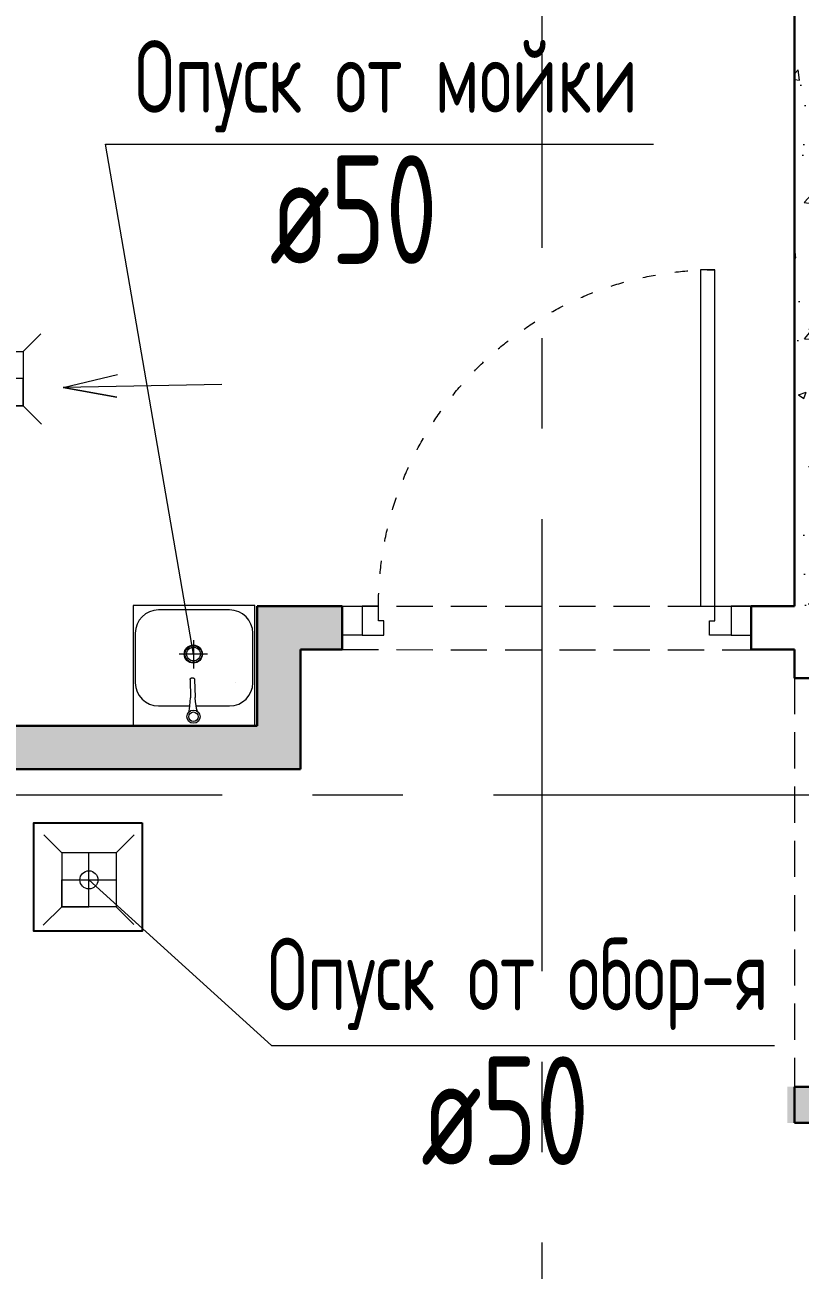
# Model space of a CAD drawing. Header units: millimetres. Extents: x -8689834 to 9419935, y -117443 to 166298.
# Drawn here: x -213663 to -211520, y 114287 to 117729 of the extents above; entities that cross this region are included whole.
import ezdxf
from ezdxf import colors
from ezdxf.entities.mleader import LeaderData, LeaderLine
from ezdxf.math import Vec2, Vec3

# ---------------------------------------------------------------- set-up
doc = ezdxf.new("R2010")
doc.units = ezdxf.units.MM
doc.header["$MEASUREMENT"] = 0
for name, pattern in [('ACAD_ISO03W100', [30, 12, -18]), ('ADSK_Штриховая_ш2 п1', [3, 2, -1]), ('CENTER', [2, 1.25, -0.25, 0.25, -0.25])]:
    doc.linetypes.add(name, pattern=pattern)
doc.layers.get('0').update_dxf_attribs({"color": 250, "lineweight": 9})
for name, color, linetype, lineweight in [('АР_Двери', 175, 'Continuous', 18), ('АР_Оси', 195, 'Continuous', 9), ('АР_Отметки', 250, 'Continuous', 15), ('АР_Перегородки газоблок', 165, 'Continuous', 30), ('АР_Перегородки газоблок_Штрих', 165, 'Continuous', 5), ('АР_тонкая линия', 250, 'Continuous', 0), ('ВК_канализация', 32, 'Continuous', 15), ('ТХ_пищеблок', 30, 'Continuous', 20)]:
    doc.layers.add(name, color=color, linetype=linetype, lineweight=lineweight)
for name, color, linetype in [('АР_Кровля дорожки', 245, 'Continuous'), ('ТХ_ВК_оборуд.ТХ', 250, 'Continuous'), ('ТХ_ВК_трапы', 5, 'Continuous')]:
    doc.layers.add(name, color=color, linetype=linetype)
doc.styles.add('ISOCPEUR', font='isocpeur.ttf', dxfattribs={"width": 0.7})
pattern_1 = [(50, (0, 0), (215.17805, -18.82564), [22.5, -247.5]), (355, (0, 0), (-41.6254, 225.65764), [18, -198]), (100.45144, (17.93, -1.57), (173.55265, 206.832), [19.12206, -210.34263]), (46.1842, (0, 60), (320.1724, -49.65578), [33.75, -371.25]), (96.63564, (26.68, 55.86), (280.3986, 292.23558), [28.6831, -315.51413]), (351.18416, (0, 60), (280.3986, 292.2356), [27, -297]), (21, (30, 45), (179.07212, -120.78567), [22.5, -247.5]), (326, (30, 45), (72.9946, 217.54501), [18, -198]), (71.45144, (44.92, 34.93), (252.06671, 96.75935), [19.12206, -210.34263]), (37.5, (0, 0), (3.647957, 99.868156), [0, -195.6, 0, -201, 0, -198.75]), (7.5, (0, 0), (78.92086, 118.323514), [0, -114.6, 0, -191.1, 0, -75.75]), (327.5, (-66.9, 0), (160.14673, -6.766462), [0, -75, 0, -234, 0, -310.5]), (317.5, (-96.9, 0), (174.95585, 30.031495), [0, -97.5, 0, -155.4, 0, -220.5])]

# ---------------------------------------------------------------- blocks, each defined once
blk = doc.blocks.new('*U374')
for points in [[(-55, -80), (-55, 0), (-115, 0), (-115, -40), (-100, -40), (-100, -80), (-55, -80)], [(0, 0), (0, -80), (-55, -80), (-55, 0), (0, 0)], [(-1130, 0), (-1130, -80), (-1075, -80), (-1075, 0), (-1130, 0)], [(-1075, -80), (-1075, 0), (-1015, 0), (-1015, -40), (-1030, -40), (-1030, -80), (-1075, -80)]]:
    blk.add_lwpolyline(points)
blk.add_lwpolyline([(-100, -80), (-100, -1010), (-140, -1010), (-140, -80)], close=True)
at = {"linetype": 'ACAD_ISO03W100', "ltscale": 3}
blk.add_arc((-100, -80), 930, 180, 270, dxfattribs=at)
blk = doc.blocks.new('Трап ТХ')
at = {"layer": 'ТХ_ВК_трапы', "color": 5, "lineweight": 0}
for p, q in [((305243.2, -196674.3), (305292.9, -196724.5)), ((305491.2, -196675.5), (305442.2, -196724.5)), ((305292.9, -196724.5), (305292.9, -196874.5)), ((305292.9, -196724.5), (305442.2, -196724.5)), ((305367.6, -196874.5), (305367.6, -196724.5)), ((305442.2, -196724.5), (305442.2, -196874.5)), ((305442.2, -196799.5), (305292.9, -196799.5)), ((305442.2, -196874.5), (305442.2, -196799.5)), ((305243.2, -196924.3), (305292.9, -196874.5)), ((305292.9, -196874.5), (305442.2, -196874.5)), ((305442.2, -196874.5), (305367.6, -196874.5)), ((305493.2, -196925.5), (305442.2, -196874.5))]:
    blk.add_line(p, q, dxfattribs=at)
blk = doc.blocks.new('A$C6f2de472')
at = {"layer": 'АР_тонкая линия', "ltscale": 100}
for p, q in [((54.6, -68.5), (54.6, -734.3)), ((54.6, -734.3), (9.6, -509.7)), ((9.6, -509.7), (54.6, -734.3)), ((54.6, -734.3), (103.6, -505.6))]:
    blk.add_line(p, q, dxfattribs=at)
blk = doc.blocks.new('_DotSmall')
at = {"color": 0, "linetype": 'ByBlock', "const_width": 0.5}
blk.add_lwpolyline([(-0.0625, 0, 1), (0.0625, 0, 1)], format="xyb", close=True, dxfattribs=at)
blk = doc.blocks.new('Подложка')
at = {"layer": 'АР_Перегородки газоблок_Штрих', "ltscale": 100}
h = blk.add_hatch(dxfattribs=at)
h.set_pattern_fill('AR-CONC', scale=30)
h.set_pattern_definition([(50, (-1093.51, 5650), (215.17805, -18.82564), [22.5, -247.5]), (355, (-1093.5, 5650), (-41.6254, 225.65764), [18, -198]), (100.45144, (-1075.58, 5648.43), (173.55265, 206.832), [19.12206, -210.34263]), (46.1842, (-1093.5, 5710), (320.1724, -49.65578), [33.75, -371.25]), (96.63564, (-1066.83, 5705.86), (280.3986, 292.2356), [28.6831, -315.51413]), (351.18416, (-1093.5, 5710), (280.3986, 292.2356), [27, -297]), (21, (-1063.51, 5695), (179.07212, -120.78567), [22.5, -247.5]), (326, (-1063.5, 5695), (72.9946, 217.54501), [18, -198]), (71.45144, (-1048.59, 5684.93), (252.06671, 96.75935), [19.12206, -210.34263]), (37.5, (-1093.51, 5650), (3.647957, 99.868156), [0, -195.6, 0, -201, 0, -198.75]), (7.5, (-1093.51, 5650), (78.92086, 118.323514), [0, -114.6, 0, -191.1, 0, -75.75]), (327.5, (-1160.41, 5650), (160.14673, -6.766462), [0, -75, 0, -234, 0, -310.5]), (317.5, (-1190.41, 5650), (174.95585, 30.031495), [0, -97.5, 0, -155.4, 0, -220.5])])
h.paths.add_polyline_path([(-211435.35, 118450.68), (-214333.92, 118450.68), (-214333.92, 118350.68), (-211535.35, 118350.68), (-211535.35, 115923.78), (-211435.35, 115923.78)])
h = blk.add_hatch(dxfattribs=at)
h.set_pattern_fill('AR-CONC', scale=30)
h.set_pattern_definition(pattern_1)
h.paths.add_polyline_path([(-212900.82, 116002.26), (-212785.35, 116002.26), (-212785.35, 116122.26), (-213020.82, 116122.26), (-213020.82, 115791.95), (-217983.92, 115791.92), (-217983.92, 115671.92), (-212900.82, 115671.95)])
h = blk.add_hatch(dxfattribs=at)
h.set_pattern_fill('AR-CONC', scale=30)
h.set_pattern_definition(pattern_1)
h.paths.add_polyline_path([(-207562.83, 114693.78), (-207060.85, 114693.78), (-207060.85, 114793.78), (-211555.35, 114793.78), (-211555.35, 114693.78), (-210693.83, 114693.78), (-210693.83, 113930.68), (-210593.83, 113930.68), (-210593.83, 114693.78), (-207662.83, 114693.78), (-207662.83, 111241.91), (-210361.84, 111243.15), (-210361.84, 111423.89), (-210461.84, 111423.89), (-210461.84, 110864.71), (-210361.84, 110864.71), (-210361.84, 111143.15), (-207562.83, 111141.53)])
at = {"layer": 'АР_Оси', "color": 7, "linetype": 'CENTER', "ltscale": 1000}
for p, q in [((-212233.92, 134363.15), (-212233.92, 78630.8)), ((-224367.61, 115600.68), (-141189.21, 115600.68))]:
    blk.add_line(p, q, dxfattribs=at)
at = {"layer": 'АР_Перегородки газоблок', "color": 7, "ltscale": 100}
for p, q in [((-217983.92, 115791.92), (-213020.82, 115791.95)), ((-217983.91, 115671.92), (-212900.82, 115671.95))]:
    blk.add_line(p, q, dxfattribs=at)
for points in [[(-211535.35, 116122.26), (-211535.35, 118218.11)], [(-213020.82, 115791.95), (-213020.82, 116122.26)], [(-213020.82, 116122.26), (-212785.35, 116122.26)], [(-212785.35, 116122.26), (-212785.35, 116002.26)], [(-211655.35, 116002.26), (-211655.35, 116122.26)], [(-211655.35, 116122.26), (-211535.35, 116122.26)], [(-212900.82, 116002.26), (-212900.82, 115671.95)], [(-212785.35, 116002.26), (-212900.82, 116002.26)], [(-211535.35, 116002.26), (-211655.35, 116002.26)], [(-211535.35, 115923.78), (-211535.35, 116002.26)], [(-211435.35, 115923.78), (-211535.35, 115923.78)], [(-211535.35, 114693.78), (-211535.35, 114793.78)], [(-211535.35, 114793.78), (-207060.85, 114793.78)], [(-211535.35, 114693.78), (-210693.83, 114693.78)]]:
    blk.add_lwpolyline(points, dxfattribs=at)
at = {"layer": 'АР_Перегородки газоблок_Штрих', "color": 7, "linetype": 'Continuous', "ltscale": 100}
blk.add_line((-213079.51, 115912.02), (-213079.51, 115912.02), dxfattribs=at)
at = {"layer": 'АР_тонкая линия', "color": 7, "linetype": 'ADSK_Штриховая_ш2 п1', "ltscale": 50}
for p, q in [((-212785.44, 116122.26), (-211655.41, 116122.02)), ((-212785.35, 116002.26), (-211655.35, 116001.78))]:
    blk.add_line(p, q, dxfattribs=at)
blk.add_lwpolyline([(-211535.35, 115923.78), (-211535.35, 114793.78)], dxfattribs=at)
at = {"layer": 'ТХ_ВК_оборуд.ТХ', "color": 7, "elevation": 171.07}
blk.add_lwpolyline([(-213338.49, 115523.89), (-213338.49, 115223.89), (-213638.49, 115223.89), (-213638.49, 115523.89)], close=True, dxfattribs=at)
at = {"layer": 'ТХ_пищеблок', "color": 7}
for p, q in [((-213026.76, 116123.95), (-213363.76, 116123.95)), ((-213363.76, 116123.95), (-213363.76, 115791.95)), ((-213096.76, 116111.95), (-213293.76, 116111.95)), ((-213026.76, 115791.95), (-213026.76, 116123.95)), ((-213357.76, 116047.95), (-213357.76, 115910.95)), ((-213032.76, 115910.95), (-213032.76, 116047.95)), ((-213196.82, 116028.82), (-213196.74, 115950.51)), ((-213158.09, 115990.04), (-213236.41, 115989.96)), ((-213206.27, 115919.55), (-213206.01, 115920.53)), ((-213206.27, 115919.55), (-213206.01, 115920.53)), ((-213206.27, 115919.55), (-213204.94, 115869.17)), ((-213206.27, 115919.55), (-213204.94, 115869.17)), ((-213206.01, 115920.53), (-213205.56, 115921.44)), ((-213205.56, 115921.44), (-213204.91, 115922.32)), ((-213204.91, 115922.32), (-213204.14, 115923.04)), ((-213204.91, 115922.32), (-213204.14, 115923.04)), ((-213204.14, 115923.04), (-213203.24, 115923.64)), ((-213204.14, 115923.04), (-213203.24, 115923.64)), ((-213203.41, 115923.77), (-213202.88, 115924.12)), ((-213203.24, 115923.64), (-213202.22, 115924.1)), ((-213203.24, 115923.64), (-213202.22, 115924.1)), ((-213202.88, 115924.12), (-213202.11, 115924.46)), ((-213202.6, 115924.13), (-213201.54, 115924.42)), ((-213202.6, 115924.13), (-213201.54, 115924.42)), ((-213202.11, 115924.46), (-213201.29, 115924.68)), ((-213201.54, 115924.42), (-213200.44, 115924.53)), ((-213201.54, 115924.42), (-213200.44, 115924.53)), ((-213201.29, 115924.68), (-213200.44, 115924.77)), ((-213200.44, 115924.77), (-213199.59, 115924.73)), ((-213200.44, 115924.53), (-213199.33, 115924.48)), ((-213200.44, 115924.53), (-213199.33, 115924.48)), ((-213199.59, 115924.73), (-213198.76, 115924.56)), ((-213199.33, 115924.48), (-213198.25, 115924.26)), ((-213199.33, 115924.48), (-213198.25, 115924.26)), ((-213198.76, 115924.56), (-213197.98, 115924.26)), ((-213197.98, 115924.26), (-213197.43, 115923.94)), ((-213197.87, 115924.22), (-213196.82, 115923.82)), ((-213197.87, 115924.22), (-213196.82, 115923.82)), ((-213196.82, 115923.82), (-213195.89, 115923.28)), ((-213196.82, 115923.82), (-213195.89, 115923.28)), ((-213195.89, 115923.28), (-213195.08, 115922.6)), ((-213195.89, 115923.28), (-213195.08, 115922.6)), ((-213195.08, 115922.6), (-213194.38, 115921.76)), ((-213194.38, 115921.76), (-213193.88, 115920.87)), ((-213194.38, 115921.76), (-213193.88, 115920.87)), ((-213193.88, 115920.87), (-213193.57, 115919.92)), ((-213193.88, 115920.87), (-213193.57, 115919.92)), ((-213193.57, 115919.92), (-213192.14, 115870.53)), ((-213205.5, 115857.76), (-213204.94, 115869.17)), ((-213192.16, 115870.59), (-213192.14, 115870.53)), ((-213192.14, 115870.53), (-213192.02, 115869.54)), ((-213192.14, 115870.53), (-213192.02, 115869.54)), ((-213190.81, 115858.18), (-213192.02, 115869.54)), ((-213293.76, 115846.95), (-213206.47, 115846.95)), ((-213209.81, 115829.64), (-213208.48, 115833.03)), ((-213208.5, 115832.89), (-213207.38, 115838.83)), ((-213207.38, 115838.83), (-213206.48, 115846.84)), ((-213206.49, 115846.77), (-213205.5, 115857.76)), ((-213189.51, 115847.86), (-213190.81, 115858.18)), ((-213188.17, 115839.99), (-213189.52, 115847.93)), ((-213189.35, 115846.95), (-213096.76, 115846.95)), ((-213186.71, 115834.12), (-213188.17, 115839.99)), ((-213185.21, 115830.95), (-213186.74, 115834.26)), ((-213185.21, 115830.95), (-213186.74, 115834.26)), ((-213378.76, 115793.7), (-213041.76, 115793.7))]:
    blk.add_line(p, q, dxfattribs=at)
for radius in [18.25, 13]:
    blk.add_circle((-213196.76, 115816.95), radius, dxfattribs=at)
for centre, start, end in [((-213293.76, 116047.95), 90, 180), ((-213096.76, 116047.95), 0, 90), ((-213293.76, 115910.95), 180, 270), ((-213096.76, 115910.95), 270, 0)]:
    blk.add_arc(centre, 64, start, end, dxfattribs=at)
for major_axis in [(16.45, -16.45), (13.47, -13.47)]:
    blk.add_ellipse((-213196.78, 115990), major_axis=major_axis, ratio=1, start_param=4.712389, end_param=10.9955743, dxfattribs=at)
at = {"layer": 'АР_Двери', "color": 7, "xscale": -1, "rotation": 180}
blk.add_blockref('*U374', (-211655.35, 116042.26), dxfattribs=at)
at = {"layer": 'АР_тонкая линия', "color": 7, "ltscale": 100, "xscale": -0.6594720959017201, "yscale": 0.6594720959017201, "zscale": 0.6594720959017201, "rotation": 271.0931753475307}
blk.add_blockref('A$C6f2de472', (-213072.11, 116700.46), dxfattribs=at)
at = {"layer": 'ТХ_ВК_оборуд.ТХ', "color": 7}
blk.add_blockref('Трап ТХ', (-519109.68, 313551.1), dxfattribs=at)
at = {"layer": 'ТХ_ВК_оборуд.ТХ', "color": 7, "rotation": 270}
blk.add_blockref('Трап ТХ', (-16686.38, 420733.47, 171.07), dxfattribs=at)
at = {"layer": 'АР_Отметки', "color": 7}
ml = blk.add_multileader_mtext('Standard', dxfattribs=at)
ml.set_content('{\\W0.8;-2,730}', color=7, style='ISOCPEUR')
ml.set_leader_properties(color=256, linetype='Continuous', lineweight=-1)
ml.set_arrow_properties(name='DOTSMALL')
ml.build(insert=Vec2(0, 0))
ml.multileader.update_dxf_attribs({"has_text_frame": 1, "text_left_attachment_type": 4, "text_right_attachment_type": 4, "dogleg_length": 100, "arrow_head_size": 180})
ctx = ml.context
ctx.base_point, ctx.char_height, ctx.arrow_head_size, ctx.landing_gap_size, ctx.plane_origin = Vec3(-314791.32, 121809.02, 0), 250, 180, 50, Vec3(-319449.83, 117956.71, 0)
ctx.left_attachment, ctx.right_attachment = 4, 4
notes = []
notes.append((ctx, [(0, (0, 0, 0), (0, 0), (1, 0), 1, [])]))
ctx.mtext.insert, ctx.mtext.width, ctx.mtext.defined_height, ctx.mtext.line_spacing_style, ctx.mtext.flow_direction = Vec3(-314741.32, 122142.35, 0), 769.989, 343.89, 2, 5
ml = blk.add_multileader_mtext('Standard', dxfattribs=at)
ml.set_content('{\\W0.8;-2,430}', color=7, style='ISOCPEUR')
ml.set_leader_properties(color=256, linetype='Continuous', lineweight=-1)
ml.set_arrow_properties(name='DOTSMALL')
ml.build(insert=Vec2(0, 0))
ml.multileader.update_dxf_attribs({"has_text_frame": 1, "text_left_attachment_type": 4, "text_right_attachment_type": 4, "dogleg_length": 100, "arrow_head_size": 180})
ctx = ml.context
ctx.base_point, ctx.char_height, ctx.arrow_head_size, ctx.landing_gap_size, ctx.plane_origin = Vec3(-301002.25, 120038.58), 250, 180, 50, Vec3(-299949.55, 118383.41)
ctx.left_attachment, ctx.right_attachment = 4, 4
notes.append((ctx, [(0, (0, 0, 0), (0, 0), (1, 0), 1, [])]))
ctx.mtext.insert, ctx.mtext.width, ctx.mtext.line_spacing_style, ctx.mtext.flow_direction = Vec3(-300952.25, 120371.92), 852.697, 2, 5
ml = blk.add_multileader_mtext('Standard', dxfattribs=at)
ml.set_content('{\\W0.8;-2,430}', color=7, style='ISOCPEUR')
ml.set_leader_properties(color=256, linetype='Continuous', lineweight=-1)
ml.set_arrow_properties(name='DOTSMALL')
ml.build(insert=Vec2(0, 0))
ml.multileader.update_dxf_attribs({"has_text_frame": 1, "text_left_attachment_type": 4, "text_right_attachment_type": 4, "dogleg_length": 100, "arrow_head_size": 180})
ctx = ml.context
ctx.base_point, ctx.char_height, ctx.arrow_head_size, ctx.landing_gap_size, ctx.plane_origin = Vec3(-336711.89, 117132.66), 250, 180, 50, Vec3(-335659.19, 115477.48)
ctx.left_attachment, ctx.right_attachment = 4, 4
notes.append((ctx, [(0, (0, 0, 0), (0, 0), (1, 0), 1, [])]))
ctx.mtext.insert, ctx.mtext.width, ctx.mtext.line_spacing_style, ctx.mtext.flow_direction = Vec3(-336661.89, 117465.99), 852.697, 2, 5
for ctx, leaders in notes:
    for number, flags, end, landing, length, lines in leaders:
        leader = LeaderData()
        leader.index, (leader.has_last_leader_line, leader.has_dogleg_vector, leader.attachment_direction) = number, flags
        leader.last_leader_point, leader.dogleg_vector, leader.dogleg_length = Vec3(end), Vec3(landing), length
        for number, points, colour, breaks in lines:
            line = LeaderLine()
            line.index, line.vertices, line.color, line.breaks = number, Vec3.list(points), colors.encode_raw_color(colour), breaks
            leader.lines.append(line)
        ctx.leaders.append(leader)

msp = doc.modelspace()

# ---------------------------------------------------------------- block references
at = {"layer": 'АР_Кровля дорожки', "color": 7}
msp.add_blockref('Подложка', (0, 0), dxfattribs=at)

# ---------------------------------------------------------------- next in the draw order: linework, layer by layer
at = {"layer": 'ВК_канализация', "color": 18, "lineweight": 13, "ltscale": 500, "true_color": 0x000000}
msp.add_lwpolyline([(-213196.8, 115990), (-213440.1, 117399.4), (-211924.8, 117399.4)], dxfattribs=at)
at = {"layer": 'ВК_канализация', "color": 18, "lineweight": 13, "ltscale": 500, "true_color": 0x000000, "elevation": 171.1}
msp.add_lwpolyline([(-213485.9, 115365.9), (-212981, 114908.1), (-211590.9, 114908.1)], dxfattribs=at)
at = {"layer": 'ВК_канализация', "color": 244, "lineweight": 13, "ltscale": 500, "true_color": 0x991b1e}
msp.add_circle((-213197.2, 115990), 25, dxfattribs=at)
at = {"layer": 'ВК_канализация', "color": 30, "lineweight": 13, "ltscale": 500, "true_color": 0xf26722}
msp.add_circle((-213485.9, 115365.9, 171.1), 25, dxfattribs=at)

# ---------------------------------------------------------------- next in the draw order: texts
at = {"layer": 'ВК_канализация', "color": 18, "ltscale": 100, "true_color": 0x000000, "attachment_point": 4, "style": 'ISOCPEUR'}
for s, insert, char_height, width in [('Опуск от мойки', (-213359.1, 117559.1, 0), 200, 5891.51), ('\\pxi-1,l1,t1,5;ø50', (-212986.6, 117218.7, 0), 300, 7500), ('Опуск от обор-я', (-212992.2, 115078, 171.1), 200, 5891.51), ('\\pxi-1,l1,t1,5;ø50', (-212567.8, 114727.8, 171.1), 300, 7500)]:
    msp.add_mtext(s, dxfattribs=dict(at, insert=insert, char_height=char_height, width=width))

doc.saveas('drawing.dxf')
